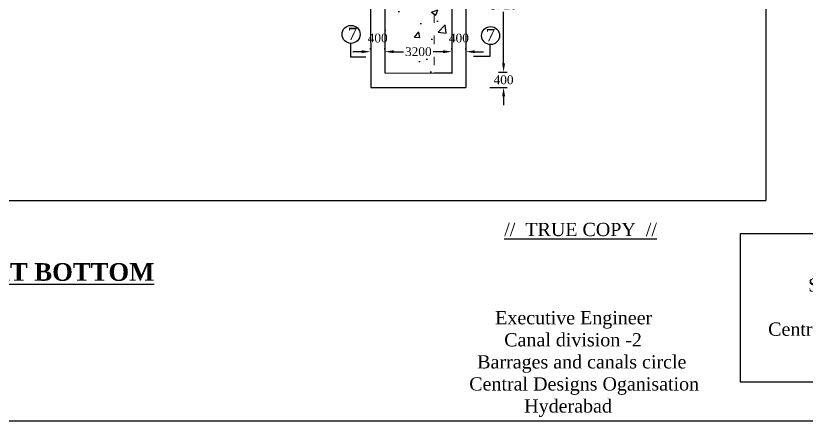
# Model space of a CAD drawing. Header units: millimetres. Extents: x 80 to 6605, y 46 to 2491.
# Drawn here: x 5980.9 to 6204.9, y 767.8 to 882.7 of the extents above; entities that cross this region are included whole.
import ezdxf

# ---------------------------------------------------------------- set-up
doc = ezdxf.new("R2010")
doc.units = ezdxf.units.MM
doc.linetypes.add('ACAD_ISO03W100', pattern=[30, 12, -18])
doc.layers.add('TEXT_GENERAL', color=4, linetype='Continuous')
doc.styles.get("Standard").update_dxf_attribs({"font": 'times.ttf', "height": 2.5})
doc.styles.add('TNR_2.5', font='times.ttf', dxfattribs={"height": 2.5})
doc.dimstyles.get("Standard").update_dxf_attribs({"dimtxt": 0.18, "dimasz": 0.18, "dimexe": 0.18, "dimexo": 0.0625, "dimgap": 0.09, "dimtad": 0, "dimtih": 1, "dimtoh": 1, "dimdec": 4, "dimzin": 0, "dimdsep": 46, "dimtxsty": 'Standard', "dimcen": 0.09, "dimadec": 0, "dimazin": 0, "dimtfac": 1, "dimtdec": 4, "dimtofl": 0, "dimtmove": 0, "dimatfit": 3, "dimfxl": 1, "dimtolj": 1, "dimtzin": 0, "dimarcsym": 0})
doc.dimstyles.new('STYLE_ESH', dxfattribs={"dimtxt": 2.5, "dimasz": 2.5, "dimexe": 1, "dimexo": 0.625, "dimtad": 0, "dimtih": 1, "dimtoh": 1, "dimdec": 0, "dimlfac": 100, "dimzin": 9, "dimdsep": 46, "dimtxsty": 'TNR_2.5', "dimcen": 2.5, "dimadec": 0, "dimazin": 2, "dimtfac": 1, "dimtdec": 0, "dimtofl": 0, "dimtmove": 2, "dimatfit": 3, "dimfxl": 1, "dimarcsym": 0})

# ---------------------------------------------------------------- blocks, each defined once
blk = doc.blocks.new('*D173')
at = {"color": 0, "lineweight": -2, "transparency": 16777216}
for p, q in [((6081.49, 873.15), (6081.49, 873.53)), ((6085.5, 873.15), (6085.5, 873.53)), ((6078.99, 872.53), (6076.49, 872.53)), ((6088, 872.53), (6090.5, 872.53))]:
    blk.add_line(p, q, dxfattribs=at)
at = {"color": 0, "transparency": 16777216}
for points in [[(6078.99, 872.94), (6078.99, 872.11), (6081.49, 872.53)], [(6088, 872.94), (6088, 872.11), (6085.5, 872.53)]]:
    blk.add_solid(points, dxfattribs=at)
at = {"layer": 'Defpoints', "color": 0, "transparency": 16777216}
for p in [(6081.49, 872.52), (6085.5, 872.53), (6085.5, 872.53)]:
    blk.add_point(p, dxfattribs=at)
at = {"color": 0, "transparency": 16777216, "insert": (6083.49, 876.38), "char_height": 2.5, "attachment_point": 5, "style": 'TNR_2.5'}
blk.add_mtext('400', dxfattribs=at)
blk = doc.blocks.new('*D174')
at = {"color": 0, "lineweight": -2, "transparency": 16777216}
for p, q in [((6085.5, 873.15), (6085.5, 873.53)), ((6104.5, 873.15), (6104.5, 873.53)), ((6088, 872.53), (6090.82, 872.53)), ((6102, 872.53), (6099.17, 872.53))]:
    blk.add_line(p, q, dxfattribs=at)
at = {"color": 0, "transparency": 16777216}
for points in [[(6088, 872.94), (6088, 872.11), (6085.5, 872.53)], [(6102, 872.94), (6102, 872.11), (6104.5, 872.53)]]:
    blk.add_solid(points, dxfattribs=at)
at = {"layer": 'Defpoints', "color": 0, "transparency": 16777216}
for p in [(6085.5, 872.53), (6104.5, 872.53), (6104.5, 872.53)]:
    blk.add_point(p, dxfattribs=at)
at = {"color": 0, "transparency": 16777216, "insert": (6095, 872.53), "char_height": 2.5, "attachment_point": 5, "style": 'TNR_2.5'}
blk.add_mtext('3200', dxfattribs=at)
blk = doc.blocks.new('*D175')
at = {"color": 0, "lineweight": -2, "transparency": 16777216}
for p, q in [((6104.5, 873.15), (6104.5, 873.53)), ((6108.5, 873.15), (6108.5, 873.53)), ((6102, 872.53), (6099.5, 872.53)), ((6111, 872.53), (6113.5, 872.53))]:
    blk.add_line(p, q, dxfattribs=at)
at = {"color": 0, "transparency": 16777216}
for points in [[(6102, 872.94), (6102, 872.11), (6104.5, 872.53)], [(6111, 872.94), (6111, 872.11), (6108.5, 872.53)]]:
    blk.add_solid(points, dxfattribs=at)
at = {"layer": 'Defpoints', "color": 0, "transparency": 16777216}
for p in [(6104.5, 872.53), (6108.5, 872.53), (6108.5, 872.53)]:
    blk.add_point(p, dxfattribs=at)
at = {"color": 0, "transparency": 16777216, "insert": (6106.5, 876.38), "char_height": 2.5, "attachment_point": 5, "style": 'TNR_2.5'}
blk.add_mtext('400', dxfattribs=at)
blk = doc.blocks.new('*D176')
at = {"color": 0, "lineweight": -2, "transparency": 16777216}
for p, q in [((6117.69, 904.76), (6120.16, 904.76)), ((6119.16, 902.26), (6119.16, 887.63)), ((6119.16, 869.2), (6119.16, 883.83)), ((6117.69, 866.7), (6120.16, 866.7))]:
    blk.add_line(p, q, dxfattribs=at)
at = {"color": 0, "transparency": 16777216}
for points in [[(6118.75, 902.26), (6119.58, 902.26), (6119.16, 904.76)], [(6118.75, 869.2), (6119.58, 869.2), (6119.16, 866.7)]]:
    blk.add_solid(points, dxfattribs=at)
at = {"layer": 'Defpoints', "color": 0, "transparency": 16777216}
for p in [(6117.07, 904.76), (6117.07, 866.7), (6119.16, 866.7)]:
    blk.add_point(p, dxfattribs=at)
at = {"color": 0, "transparency": 16777216, "insert": (6119.16, 885.73), "char_height": 2.5, "attachment_point": 5, "style": 'TNR_2.5'}
blk.add_mtext('3720', dxfattribs=at)
blk = doc.blocks.new('*D177')
at = {"color": 0, "lineweight": -2, "transparency": 16777216}
for p, q in [((6119.16, 869.2), (6119.16, 871.7)), ((6117.69, 866.7), (6120.16, 866.7)), ((6115.27, 862.4), (6120.16, 862.4)), ((6119.16, 859.9), (6119.16, 857.4))]:
    blk.add_line(p, q, dxfattribs=at)
at = {"color": 0, "transparency": 16777216}
for points in [[(6118.75, 869.2), (6119.58, 869.2), (6119.16, 866.7)], [(6118.75, 859.9), (6119.58, 859.9), (6119.16, 862.4)]]:
    blk.add_solid(points, dxfattribs=at)
at = {"layer": 'Defpoints', "color": 0, "transparency": 16777216}
for p in [(6117.07, 866.7), (6114.65, 862.4), (6119.16, 862.4)]:
    blk.add_point(p, dxfattribs=at)
at = {"color": 0, "transparency": 16777216, "insert": (6119.16, 864.55), "char_height": 2.5, "attachment_point": 5, "style": 'TNR_2.5'}
blk.add_mtext('400', dxfattribs=at)

msp = doc.modelspace()

# ---------------------------------------------------------------- hatches: boundary and pattern name
h = msp.add_hatch()
h.set_pattern_fill('AR-CONC', color=256, scale=0.1, style=0)
h.set_pattern_definition([(50, (0, 0), (18.218467, -1.59391), [1.905, -20.955]), (355, (0, 0), (-3.52428, 19.105664), [1.524, -16.764]), (100.451, (1.518, -0.133), (14.69425, 17.51167), [1.619, -17.809]), (46.1842, (0, 5.08), (27.1079, -4.20423), [2.8575, -31.4325]), (96.6356, (2.26, 4.73), (23.74042, 24.74256), [2.4285, -26.7135]), (351.184, (0, 5.08), (23.74046, 24.74251), [2.286, -25.146]), (21, (2.54, 3.81), (15.161488, -10.226552), [1.905, -20.955]), (326, (2.54, 3.81), (6.1802, 18.418797), [1.524, -16.764]), (71.4514, (3.803, 2.958), (21.34165, 8.192286), [1.619, -17.809]), (37.5, (0, 0), (0.30886, 8.455504), [0, -16.5608, 0, -17.018, 0, -16.8275]), (7.5, (0, 0), (6.681966, 10.018057), [0, -9.7028, 0, -16.1798, 0, -6.4135]), (327.5, (-5.664, 0), (13.5590595, -0.5728744), [0, -6.35, 0, -19.812, 0, -26.289]), (317.5, (-8.204, 0), (14.812918, 2.54265), [0, -8.255, 0, -13.1572, 0, -18.669])])
h.paths.add_polyline_path([(6073.75469, 909.01054), (6058.79433, 909.01054), (6026.45045, 909.00891), (6026.44878, 906.76216), (6017.47878, 906.76216), (6017.47878, 895.01216), (6072.27076, 895.01216), (6085.47328, 890.74693), (6085.50275, 866.40857), (6099.50276, 866.40857), (6099.46077, 901.0845)])
h.paths.add_polyline_path([(6074.50277, 914.01216), (6026.45419, 914.01216), (6026.45045, 909.00891), (6058.79433, 909.01054), (6058.79433, 909.01054), (6073.75469, 909.01054), (6099.46077, 901.0845), (6099.50276, 866.40857), (6104.50277, 866.40857), (6104.50277, 904.76216)])
h.paths.add_polyline_path([(6080.19495, 878.28026), (6086.79283, 878.28026), (6086.79283, 874.487), (6080.19495, 874.487)], flags=25)
h.paths.add_polyline_path([(6090.78808, 874.4245), (6099.21003, 874.4245), (6099.21003, 870.63124), (6090.78808, 870.63124)], flags=24)
h.paths.add_polyline_path([(6054.98644, 906.40879), (6063.40839, 906.40879), (6063.40839, 902.61553), (6054.98644, 902.61553)], flags=24)

# ---------------------------------------------------------------- linework, layer by layer
for p, q in [((6193.51275, 1111.22261), (6193.51275, 830.34564)), ((6104.50277, 904.76216), (6104.50277, 866.39452)), ((6108.50277, 904.76216), (6108.50277, 862.40127)), ((6085.47328, 890.74693), (6085.50275, 866.40854)), ((6081.47685, 887.79334), (6081.50278, 862.40127)), ((6075.73818, 874.90484), (6075.73818, 871.11023)), ((6075.73818, 871.11023), (6080.14863, 871.11023)), ((6104.50277, 866.39452), (6085.50275, 866.40854)), ((6104.50277, 866.40127), (6099.50277, 866.40127)), ((6081.50278, 862.40127), (6108.50277, 862.40127)), ((5485.7346, 830.34611), (6193.51275, 830.34564)), ((6436.08736, 767.83356), (5456.18376, 767.83356))]:
    msp.add_line(p, q)
msp.add_lwpolyline([(6186.2944, 821.05947), (6262.95771, 821.05947), (6262.95771, 778.85704), (6186.2944, 778.85704)], close=True)
for centre in [(6075.96185, 877.44452), (6115.48211, 877.10164)]:
    msp.add_circle(centre, 2.54951)
at = {"layer": 'TEXT_GENERAL', "color": 0, "linetype": 'ACAD_ISO03W100', "lineweight": 5, "ltscale": 0.2}
for p, q in [((6104.50277, 904.76216), (6104.50277, 866.40127)), ((6099.46077, 901.0845), (6099.50277, 866.40127))]:
    msp.add_line(p, q, dxfattribs=at)

# ---------------------------------------------------------------- texts
at = {"attachment_point": 1}
for s, insert, char_height, width in [('7', (6075.03993, 879.29758), 3.5, 4.365), ('7', (6114.11716, 878.9547), 3.5, 4.365), ('                       {\\L//  TRUE COPY  //}\\P                       \\P\\P\\P^I^IExecutive Engineer\\P                       Canal division -2\\P^I       Barrages and canals circle \\P                Central Designs Oganisation\\P                           Hyderabad', (6086.77866, 824.03119), 3.75, 91.3235094), ('                           {\\LAPPROVED}\\P                        Sd/-  Dt.05-03-2011\\P                           Chief Engineer\\P                Central Designs Oganisation\\P                           Hyderabad', (6171.48095, 814.54434), 3.75, 255), ('{\\fTimes New Roman|b1|i0|c0|p18;\\LHALF PLAN AT TOP AND HALF PLAN AT BOTTOM}', (5835.15683, 812.6144), 5, 190.25)]:
    msp.add_mtext(s, dxfattribs=dict(at, insert=insert, char_height=char_height, width=width))

# ---------------------------------------------------------------- dimensions: what is measured, and where the dimension line sits
at = {"color": 0}
for base, p1, p2, text, picture, middle in [((6119.16356, 866.69554), (6117.06875, 904.76216), (6117.06875, 866.69554), '3720', '*D176', (6119.16356, 885.72885)), ((6119.16356, 862.40127), (6117.06875, 866.69554), (6114.64566, 862.40127), '400', '*D177', (6119.16356, 864.54841))]:
    dim = msp.add_linear_dim(base=base, p1=p1, p2=p2, angle=90, text=text, dimstyle='STYLE_ESH', dxfattribs=at)
    dim.commit()
    dim.dimension.update_dxf_attribs({"geometry": picture, "text_midpoint": middle})
for base, p1, p2, picture, middle in [((6085.49534, 872.52787), (6081.49244, 872.52302), (6085.49534, 872.52787), '*D173', (6083.49389, 876.38363)), ((6108.50277, 872.52787), (6104.50277, 872.52787), (6108.50277, 872.52787), '*D175', (6106.50277, 876.38363))]:
    dim = msp.add_linear_dim(base=base, p1=p1, p2=p2, dimstyle='STYLE_ESH', dxfattribs=at)
    dim.commit()
    dim.dimension.update_dxf_attribs({"geometry": picture, "text_midpoint": middle})
dim = msp.add_linear_dim(base=(6104.50277, 872.52787), p1=(6085.49534, 872.52787), p2=(6104.50277, 872.52787), text='3200', dimstyle='STYLE_ESH', dxfattribs=at)
dim.commit()
dim.dimension.update_dxf_attribs({"geometry": '*D174', "text_midpoint": (6094.99905, 872.52787)})

# ---------------------------------------------------------------- leaders
msp.add_leader([(6115.29464, 874.47768), (6115.29464, 871.13682), (6110.59951, 871.13682)], dimstyle='Standard', override={"dimgap": 0.09, "dimtad": 0})

doc.saveas('drawing.dxf')
